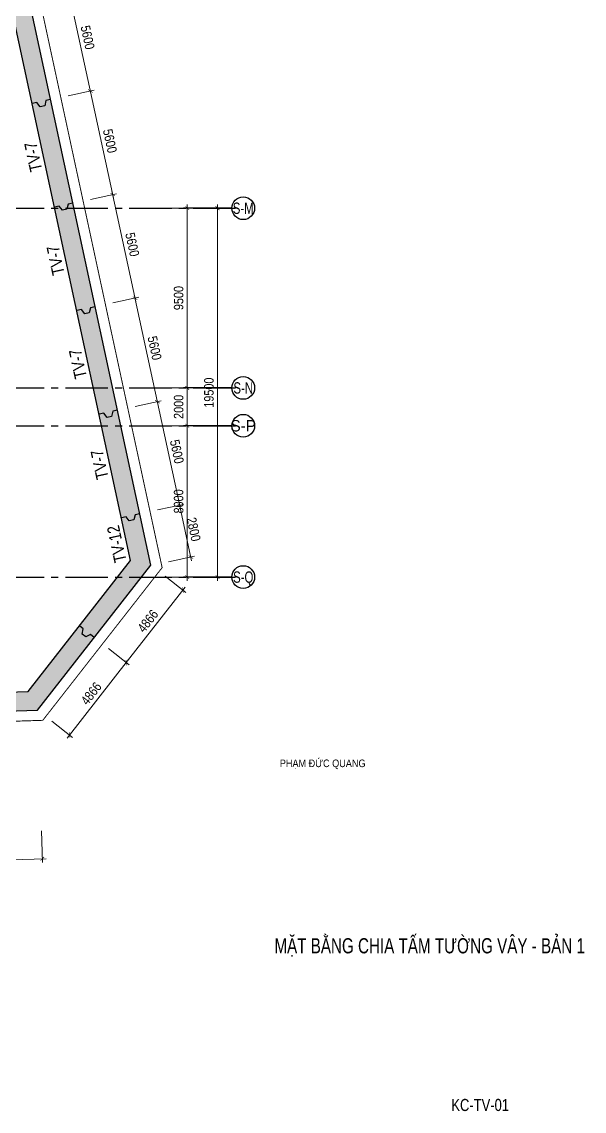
# Model space of a CAD drawing. Header units: millimetres. Extents: x 0 to 837459, y -815537 to -10000.
# Drawn here: x 625538 to 655271, y -556765 to -499170 of the extents above; entities that cross this region are included whole.
import ezdxf
from ezdxf.enums import TextEntityAlignment as Align
from ezdxf.xclip import XClip

# ---------------------------------------------------------------- set-up
doc = ezdxf.new("R2010")
doc.units = ezdxf.units.MM
doc.header["$LTSCALE"] = 100
doc.header["$XCLIPFRAME"] = 0
doc.header["$PDMODE"] = 32
doc.header["$PDSIZE"] = 2.5
for name, pattern in [('CENTER2', [1.125, 0.75, -0.125, 0.125, -0.125]), ('DASHDOT', [1, 0.5, -0.25, 0, -0.25]), ('DASHED', [4.5, 3, -1.5])]:
    doc.linetypes.add(name, pattern=pattern)
for name, color, linetype in [('0-Chu khung ten', 7, 'Continuous'), ('ccu11-Dim', 8, 'Continuous'), ('ccu11-Khuat', 9, 'DASHED'), ('ccu11-Text', 31, 'Continuous'), ('ccu12-Hatch', 250, 'Continuous'), ('ccu12-Truc', 13, 'CENTER2'), ('KT-Dim', 8, 'Continuous'), ('Xref_ST_MBDV Cot vach 30.7.2022$0$Xref_ST_MBDV Cot vach 30.7.2022|Xref_ST_MBDV Cot vach 30.7.2022|Xref_ST_MBDV Cot vach 30.7.2022|Xref_ST_MBDV Cot vach 30.7.2022|A-CORE-OTLN', 2, 'Continuous'), ('Xref_ST_MBDV Cot vach 30.7.2022$0$Xref_ST_MBDV Cot vach 30.7.2022|Xref_ST_MBDV Cot vach 30.7.2022|Xref_ST_MBDV Cot vach 30.7.2022|Xref_ST_MBDV Cot vach 30.7.2022|ccu12-Thay', 7, 'Continuous'), ('Xref_ST_MBDV Cot vach 30.7.2022|Xref_ST_MBDV Cot vach 30.7.2022|Xref_ST_MBDV Cot vach 30.7.2022|Xref_ST_MBDV Cot vach 30.7.2022|A-GRID-SYM', 50, 'Continuous')]:
    doc.layers.add(name, color=color, linetype=linetype)
doc.layers.add('ccu12-Tencaukien', color=9, linetype='Continuous', lineweight=15)
doc.styles.add('Arial', font='arial.ttf', dxfattribs={"width": 0.7})
doc.styles.add('Arial Narrow', font='ARIALN.TTF')
doc.styles.add('ccu11-VnAvantH', font='')
doc.styles.add('HBA-Text', font='GOTHIC.TTF')
doc.styles.add('LoGoTTAs1', font='')
doc.styles.add('LoGoTTAs2', font='')
doc.styles.add('VNARIALH', font='')
doc.styles.get('ccu11-VnAvantH').set_extended_font_data('.VnAvantH')
doc.styles.get('LoGoTTAs1').set_extended_font_data('.VnArialH')
doc.styles.get('LoGoTTAs2').set_extended_font_data('.VnAvantH')
doc.styles.get('VNARIALH').set_extended_font_data('.VnArialH')
doc.dimstyles.new('ccu12-200', dxfattribs={"dimscale": 200, "dimtxt": 2.5, "dimasz": 1, "dimexe": 1, "dimexo": 2, "dimgap": 1, "dimtad": 1, "dimdec": 0, "dimdsep": 46, "dimtxsty": 'Arial Narrow', "dimblk": 'ARCHTICK', "dimcen": -1, "dimdle": 1, "dimclrd": 256, "dimclre": 256, "dimclrt": 3, "dimadec": 0, "dimazin": 2, "dimtfac": 0.1, "dimtdec": 0, "dimtmove": 0, "dimatfit": 1, "dimldrblk": 'ARCHTICK', "dimfxl": 1, "dimtvp": 0.833333, "dimtolj": 1, "dimtzin": 12, "dimarcsym": 0})

# ---------------------------------------------------------------- blocks, each defined once
blk = doc.blocks.new('_ARCHTICK')
at = {"color": 0, "linetype": 'ByBlock', "const_width": 0.15}
blk.add_lwpolyline([(-0.5, -0.5), (0.5, 0.5)], dxfattribs=at)
blk = doc.blocks.new('*D189')
at = {"layer": 'ccu11-Dim', "lineweight": -2, "ltscale": 0.5, "transparency": 16777216}
for p, q in [((8143, 7898), (7468, 11027)), ((6337, 10578), (7706, 10873)), ((6927, 7841), (8296, 8136))]:
    blk.add_line(p, q, dxfattribs=at)
at = {"layer": 'Defpoints', "color": 0, "ltscale": 0.5, "transparency": 16777216}
for p in [(5946, 10494), (7510, 10831), (6536, 7757)]:
    blk.add_point(p, dxfattribs=at)
at = {"layer": 'ccu11-Dim', "lineweight": -2, "ltscale": 0.5, "transparency": 16777216, "xscale": 200, "yscale": 200, "zscale": 200}
for p, rotation in [((7510, 10831), 102.1642570587989), ((8101, 8094), 282.1642570587989)]:
    blk.add_blockref('_ARCHTICK', p, dxfattribs=dict(at, rotation=rotation))
at = {"layer": 'ccu11-Dim', "color": 3, "ltscale": 0.5, "transparency": 16777216, "insert": (8251, 9559), "char_height": 500, "attachment_point": 5, "rotation": 282.16426, "style": 'Arial Narrow', "bg_fill": 3, "box_fill_scale": 1.1, "bg_fill_color": 256, "bg_fill_true_color": 13158600, "bg_fill_transparency": 0}
blk.add_mtext('\\A1;2800', dxfattribs=at)
blk = doc.blocks.new('*D190')
at = {"layer": 'ccu11-Dim', "lineweight": -2, "ltscale": 0.5, "transparency": 16777216}
for p, q in [((5157, 16053), (6526, 16348)), ((7553, 10636), (6288, 16501)), ((6337, 10578), (7706, 10873))]:
    blk.add_line(p, q, dxfattribs=at)
at = {"layer": 'Defpoints', "color": 0, "ltscale": 0.5, "transparency": 16777216}
for p in [(6330, 16306), (4766, 15968), (5946, 10494)]:
    blk.add_point(p, dxfattribs=at)
at = {"layer": 'ccu11-Dim', "lineweight": -2, "ltscale": 0.5, "transparency": 16777216, "xscale": 200, "yscale": 200, "zscale": 200}
for p, rotation in [((6330, 16306), 102.1642570587989), ((7510, 10831), 282.1642570587989)]:
    blk.add_blockref('_ARCHTICK', p, dxfattribs=dict(at, rotation=rotation))
at = {"layer": 'ccu11-Dim', "color": 3, "ltscale": 0.5, "transparency": 16777216, "insert": (7366, 13664), "char_height": 500, "attachment_point": 5, "rotation": 282.16426, "style": 'Arial Narrow', "bg_fill": 3, "box_fill_scale": 1.1, "bg_fill_color": 256, "bg_fill_true_color": 13158600, "bg_fill_transparency": 0}
blk.add_mtext('\\A1;5600', dxfattribs=at)
blk = doc.blocks.new('*D191')
at = {"layer": 'ccu11-Dim', "lineweight": -2, "ltscale": 0.5, "transparency": 16777216}
for p, q in [((6373, 16110), (5108, 21975)), ((3977, 21527), (5346, 21822)), ((5157, 16053), (6526, 16348))]:
    blk.add_line(p, q, dxfattribs=at)
at = {"layer": 'Defpoints', "color": 0, "ltscale": 0.5, "transparency": 16777216}
for p in [(3586, 21443), (5150, 21780), (4766, 15968)]:
    blk.add_point(p, dxfattribs=at)
at = {"layer": 'ccu11-Dim', "lineweight": -2, "ltscale": 0.5, "transparency": 16777216, "xscale": 200, "yscale": 200, "zscale": 200}
for p, rotation in [((5150, 21780), 102.1642570587989), ((6330, 16306), 282.1642570587989)]:
    blk.add_blockref('_ARCHTICK', p, dxfattribs=dict(at, rotation=rotation))
at = {"layer": 'ccu11-Dim', "color": 3, "ltscale": 0.5, "transparency": 16777216, "insert": (6186, 19139), "char_height": 500, "attachment_point": 5, "rotation": 282.16426, "style": 'Arial Narrow', "bg_fill": 3, "box_fill_scale": 1.1, "bg_fill_color": 256, "bg_fill_true_color": 13158600, "bg_fill_transparency": 0}
blk.add_mtext('\\A1;5600', dxfattribs=at)
blk = doc.blocks.new('*D192')
at = {"layer": 'ccu11-Dim', "lineweight": -2, "ltscale": 0.5, "transparency": 16777216}
for p, q in [((2797, 27001), (4166, 27296)), ((5193, 21584), (3928, 27450)), ((3977, 21527), (5346, 21822))]:
    blk.add_line(p, q, dxfattribs=at)
at = {"layer": 'Defpoints', "color": 0, "ltscale": 0.5, "transparency": 16777216}
for p in [(3970, 27254), (2406, 26917), (3586, 21443)]:
    blk.add_point(p, dxfattribs=at)
at = {"layer": 'ccu11-Dim', "lineweight": -2, "ltscale": 0.5, "transparency": 16777216, "xscale": 200, "yscale": 200, "zscale": 200}
for p, rotation in [((3970, 27254), 102.1642570587989), ((5150, 21780), 282.1642570587989)]:
    blk.add_blockref('_ARCHTICK', p, dxfattribs=dict(at, rotation=rotation))
at = {"layer": 'ccu11-Dim', "color": 3, "ltscale": 0.5, "transparency": 16777216, "insert": (5006, 24613), "char_height": 500, "attachment_point": 5, "rotation": 282.16426, "style": 'Arial Narrow', "bg_fill": 3, "box_fill_scale": 1.1, "bg_fill_color": 256, "bg_fill_true_color": 13158600, "bg_fill_transparency": 0}
blk.add_mtext('\\A1;5600', dxfattribs=at)
blk = doc.blocks.new('*D193')
at = {"layer": 'ccu11-Dim', "lineweight": -2, "ltscale": 0.5, "transparency": 16777216}
for p, q in [((4013, 27059), (2748, 32924)), ((1617, 32476), (2986, 32771)), ((2797, 27001), (4166, 27296))]:
    blk.add_line(p, q, dxfattribs=at)
at = {"layer": 'Defpoints', "color": 0, "ltscale": 0.5, "transparency": 16777216}
for p in [(1226, 32391), (2790, 32728), (2406, 26917)]:
    blk.add_point(p, dxfattribs=at)
at = {"layer": 'ccu11-Dim', "lineweight": -2, "ltscale": 0.5, "transparency": 16777216, "xscale": 200, "yscale": 200, "zscale": 200}
for p, rotation in [((2790, 32728), 102.1642570587989), ((3970, 27254), 282.1642570587989)]:
    blk.add_blockref('_ARCHTICK', p, dxfattribs=dict(at, rotation=rotation))
at = {"layer": 'ccu11-Dim', "color": 3, "ltscale": 0.5, "transparency": 16777216, "insert": (3826, 30087), "char_height": 500, "attachment_point": 5, "rotation": 282.16426, "style": 'Arial Narrow', "bg_fill": 3, "box_fill_scale": 1.1, "bg_fill_color": 256, "bg_fill_true_color": 13158600, "bg_fill_transparency": 0}
blk.add_mtext('\\A1;5600', dxfattribs=at)
blk = doc.blocks.new('*D194')
at = {"layer": 'ccu11-Dim', "lineweight": -2, "ltscale": 0.5, "transparency": 16777216}
for p, q in [((437, 37950), (1806, 38245)), ((2833, 32533), (1568, 38398)), ((1617, 32476), (2986, 32771))]:
    blk.add_line(p, q, dxfattribs=at)
at = {"layer": 'Defpoints', "color": 0, "ltscale": 0.5, "transparency": 16777216}
for p in [(1610, 38203), (46, 37866), (1226, 32391)]:
    blk.add_point(p, dxfattribs=at)
at = {"layer": 'ccu11-Dim', "lineweight": -2, "ltscale": 0.5, "transparency": 16777216, "xscale": 200, "yscale": 200, "zscale": 200}
for p, rotation in [((1610, 38203), 102.1642570587989), ((2790, 32728), 282.1642570587989)]:
    blk.add_blockref('_ARCHTICK', p, dxfattribs=dict(at, rotation=rotation))
at = {"layer": 'ccu11-Dim', "color": 3, "ltscale": 0.5, "transparency": 16777216, "insert": (2646, 35561), "char_height": 500, "attachment_point": 5, "rotation": 282.16426, "style": 'Arial Narrow', "bg_fill": 3, "box_fill_scale": 1.1, "bg_fill_color": 256, "bg_fill_true_color": 13158600, "bg_fill_transparency": 0}
blk.add_mtext('\\A1;5600', dxfattribs=at)
blk = doc.blocks.new('*D217')
at = {"layer": 'ccu11-Dim', "lineweight": -2, "ltscale": 0.5, "transparency": 16777216}
for p, q in [((-4770, -6545), (-4717, -8223)), ((202, -6388), (255, -8065)), ((448, -7859), (-4923, -8029))]:
    blk.add_line(p, q, dxfattribs=at)
at = {"layer": 'Defpoints', "color": 0, "ltscale": 0.5, "transparency": 16777216}
for p in [(-4782, -6146), (189, -5989), (-4723, -8023)]:
    blk.add_point(p, dxfattribs=at)
at = {"layer": 'ccu11-Dim', "lineweight": -2, "ltscale": 0.5, "transparency": 16777216, "xscale": 200, "yscale": 200, "zscale": 200}
for p, rotation in [((-4723, -8023), 181.8102563568879), ((249, -7865), 1.810256356887825)]:
    blk.add_blockref('_ARCHTICK', p, dxfattribs=dict(at, rotation=rotation))
at = {"layer": 'ccu11-Dim', "color": 3, "ltscale": 0.5, "transparency": 16777216, "insert": (-2252, -7489), "char_height": 500, "attachment_point": 5, "rotation": 1.81026, "style": 'Arial Narrow', "bg_fill": 3, "box_fill_scale": 1.1, "bg_fill_color": 256, "bg_fill_true_color": 13158600, "bg_fill_transparency": 0}
blk.add_mtext('\\A1;4974', dxfattribs=at)
blk = doc.blocks.new('*D224')
at = {"layer": 'ccu11-Dim', "lineweight": -2, "ltscale": 0.5, "transparency": 16777216}
for p, q in [((3745, 3249), (4848, 2386)), ((1571, -1482), (4814, 2667)), ((748, -585), (1852, -1447))]:
    blk.add_line(p, q, dxfattribs=at)
at = {"layer": 'Defpoints', "color": 0, "ltscale": 0.5, "transparency": 16777216}
for p in [(3430, 3495), (4690, 2510), (433, -339)]:
    blk.add_point(p, dxfattribs=at)
at = {"layer": 'ccu11-Dim', "lineweight": -2, "ltscale": 0.5, "transparency": 16777216, "xscale": 200, "yscale": 200, "zscale": 200}
for p, rotation in [((4690, 2510), 51.98725670868028), ((1694, -1324), 231.9872567086803)]:
    blk.add_blockref('_ARCHTICK', p, dxfattribs=dict(at, rotation=rotation))
at = {"layer": 'ccu11-Dim', "color": 3, "ltscale": 0.5, "transparency": 16777216, "insert": (2834, 873), "char_height": 500, "attachment_point": 5, "rotation": 51.98726, "style": 'Arial Narrow', "bg_fill": 3, "box_fill_scale": 1.1, "bg_fill_color": 256, "bg_fill_true_color": 13158600, "bg_fill_transparency": 0}
blk.add_mtext('\\A1;4866', dxfattribs=at)
blk = doc.blocks.new('*D225')
at = {"layer": 'ccu11-Dim', "lineweight": -2, "ltscale": 0.5, "transparency": 16777216}
for p, q in [((6742, 7082), (7845, 6220)), ((4567, 2352), (7810, 6501)), ((3745, 3249), (4848, 2386))]:
    blk.add_line(p, q, dxfattribs=at)
at = {"layer": 'Defpoints', "color": 0, "ltscale": 0.5, "transparency": 16777216}
for p in [(6426, 7329), (7687, 6343), (3430, 3495)]:
    blk.add_point(p, dxfattribs=at)
at = {"layer": 'ccu11-Dim', "lineweight": -2, "ltscale": 0.5, "transparency": 16777216, "xscale": 200, "yscale": 200, "zscale": 200}
for p, rotation in [((7687, 6343), 51.98725670868028), ((4690, 2510), 231.9872567086803)]:
    blk.add_blockref('_ARCHTICK', p, dxfattribs=dict(at, rotation=rotation))
at = {"layer": 'ccu11-Dim', "color": 3, "ltscale": 0.5, "transparency": 16777216, "insert": (5830, 4707), "char_height": 500, "attachment_point": 5, "rotation": 51.98726, "style": 'Arial Narrow', "bg_fill": 3, "box_fill_scale": 1.1, "bg_fill_color": 256, "bg_fill_true_color": 13158600, "bg_fill_transparency": 0}
blk.add_mtext('\\A1;4866', dxfattribs=at)
blk = doc.blocks.new('GRID-SYM-flat-83')
at = {"layer": 'Xref_ST_MBDV Cot vach 30.7.2022|Xref_ST_MBDV Cot vach 30.7.2022|Xref_ST_MBDV Cot vach 30.7.2022|Xref_ST_MBDV Cot vach 30.7.2022|A-GRID-SYM'}
blk.add_ellipse((0, 0, 0), major_axis=(-900, 5), ratio=1, dxfattribs=at)
at = {"layer": 'Xref_ST_MBDV Cot vach 30.7.2022|Xref_ST_MBDV Cot vach 30.7.2022|Xref_ST_MBDV Cot vach 30.7.2022|Xref_ST_MBDV Cot vach 30.7.2022|A-GRID-SYM', "style": 'HBA-Text'}
blk.add_attdef('GRID', text='', height=900, rotation=359.63025, dxfattribs=at).set_placement((0, 0, 0), align=Align.MIDDLE_CENTER)
blk = doc.blocks.new('GRID-SYM-flat-84')
at = {"layer": 'Xref_ST_MBDV Cot vach 30.7.2022|Xref_ST_MBDV Cot vach 30.7.2022|Xref_ST_MBDV Cot vach 30.7.2022|Xref_ST_MBDV Cot vach 30.7.2022|A-GRID-SYM'}
blk.add_ellipse((0, 0, 0), major_axis=(-900, 5), ratio=1, dxfattribs=at)
at = {"layer": 'Xref_ST_MBDV Cot vach 30.7.2022|Xref_ST_MBDV Cot vach 30.7.2022|Xref_ST_MBDV Cot vach 30.7.2022|Xref_ST_MBDV Cot vach 30.7.2022|A-GRID-SYM', "style": 'HBA-Text'}
blk.add_attdef('GRID', text='', height=900, rotation=359.63025, dxfattribs=at).set_placement((0, 0, 0), align=Align.MIDDLE_CENTER)
blk = doc.blocks.new('GRID-SYM-flat-85')
at = {"layer": 'Xref_ST_MBDV Cot vach 30.7.2022|Xref_ST_MBDV Cot vach 30.7.2022|Xref_ST_MBDV Cot vach 30.7.2022|Xref_ST_MBDV Cot vach 30.7.2022|A-GRID-SYM'}
blk.add_ellipse((0, 0, 0), major_axis=(-900, 5), ratio=1, dxfattribs=at)
at = {"layer": 'Xref_ST_MBDV Cot vach 30.7.2022|Xref_ST_MBDV Cot vach 30.7.2022|Xref_ST_MBDV Cot vach 30.7.2022|Xref_ST_MBDV Cot vach 30.7.2022|A-GRID-SYM', "style": 'HBA-Text'}
blk.add_attdef('GRID', text='', height=900, rotation=359.63025, dxfattribs=at).set_placement((0, 0, 0), align=Align.MIDDLE_CENTER)
blk = doc.blocks.new('GRID-SYM-flat-86')
at = {"layer": 'Xref_ST_MBDV Cot vach 30.7.2022|Xref_ST_MBDV Cot vach 30.7.2022|Xref_ST_MBDV Cot vach 30.7.2022|Xref_ST_MBDV Cot vach 30.7.2022|A-GRID-SYM'}
blk.add_ellipse((0, 0, 0), major_axis=(-900, 5), ratio=1, dxfattribs=at)
at = {"layer": 'Xref_ST_MBDV Cot vach 30.7.2022|Xref_ST_MBDV Cot vach 30.7.2022|Xref_ST_MBDV Cot vach 30.7.2022|Xref_ST_MBDV Cot vach 30.7.2022|A-GRID-SYM', "style": 'HBA-Text'}
blk.add_attdef('GRID', text='', height=900, rotation=359.63025, dxfattribs=at).set_placement((0, 0, 0), align=Align.MIDDLE_CENTER)
blk = doc.blocks.new('*D146')
at = {"layer": 'Defpoints', "color": 0, "transparency": 16777216}
for p in [(420808, -72696), (420808, -92196), (424766, -92196)]:
    blk.add_point(p, dxfattribs=at)
at = {"layer": 'KT-Dim', "lineweight": -2, "transparency": 16777216}
for p, q in [((424766, -72496), (424766, -92396)), ((421208, -72696), (424966, -72696)), ((421208, -92196), (424966, -92196))]:
    blk.add_line(p, q, dxfattribs=at)
at = {"layer": 'KT-Dim', "lineweight": -2, "transparency": 16777216, "xscale": 200, "yscale": 200, "zscale": 200}
for p, rotation in [((424766, -72696), 90), ((424766, -92196), 270)]:
    blk.add_blockref('_ARCHTICK', p, dxfattribs=dict(at, rotation=rotation))
at = {"layer": 'KT-Dim', "color": 3, "transparency": 16777216, "insert": (424311, -82446), "char_height": 500, "attachment_point": 5, "rotation": 90, "style": 'Arial Narrow'}
blk.add_mtext('\\A1;19500', dxfattribs=at)
blk = doc.blocks.new('*D147')
at = {"layer": 'Defpoints', "color": 0, "transparency": 16777216}
for p in [(420808, -84196), (420808, -92196), (423166, -92196)]:
    blk.add_point(p, dxfattribs=at)
at = {"layer": 'KT-Dim', "lineweight": -2, "transparency": 16777216}
for p, q in [((423166, -83996), (423166, -92396)), ((421208, -84196), (423366, -84196)), ((421208, -92196), (423366, -92196))]:
    blk.add_line(p, q, dxfattribs=at)
at = {"layer": 'KT-Dim', "lineweight": -2, "transparency": 16777216, "xscale": 200, "yscale": 200, "zscale": 200}
for p, rotation in [((423166, -84196), 90), ((423166, -92196), 270)]:
    blk.add_blockref('_ARCHTICK', p, dxfattribs=dict(at, rotation=rotation))
at = {"layer": 'KT-Dim', "color": 3, "transparency": 16777216, "insert": (422711, -88196), "char_height": 500, "attachment_point": 5, "rotation": 90, "style": 'Arial Narrow'}
blk.add_mtext('\\A1;8000', dxfattribs=at)
blk = doc.blocks.new('*D150')
at = {"layer": 'Defpoints', "color": 0, "transparency": 16777216}
for p in [(420808, -82196), (423166, -82196), (420808, -84196)]:
    blk.add_point(p, dxfattribs=at)
at = {"layer": 'KT-Dim', "lineweight": -2, "transparency": 16777216}
for p, q in [((421208, -82196), (423366, -82196)), ((423166, -84396), (423166, -81996)), ((421208, -84196), (423366, -84196))]:
    blk.add_line(p, q, dxfattribs=at)
at = {"layer": 'KT-Dim', "lineweight": -2, "transparency": 16777216, "xscale": 200, "yscale": 200, "zscale": 200}
for p, rotation in [((423166, -82196), 90), ((423166, -84196), 270)]:
    blk.add_blockref('_ARCHTICK', p, dxfattribs=dict(at, rotation=rotation))
at = {"layer": 'KT-Dim', "color": 3, "transparency": 16777216, "insert": (422711, -83196), "char_height": 500, "attachment_point": 5, "rotation": 90, "style": 'Arial Narrow'}
blk.add_mtext('\\A1;2000', dxfattribs=at)
blk = doc.blocks.new('*D149')
at = {"layer": 'Defpoints', "color": 0, "transparency": 16777216}
for p in [(420808, -72696), (423166, -72696), (420808, -82196)]:
    blk.add_point(p, dxfattribs=at)
at = {"layer": 'KT-Dim', "lineweight": -2, "transparency": 16777216}
for p, q in [((423166, -82396), (423166, -72496)), ((421208, -72696), (423366, -72696)), ((421208, -82196), (423366, -82196))]:
    blk.add_line(p, q, dxfattribs=at)
at = {"layer": 'KT-Dim', "lineweight": -2, "transparency": 16777216, "xscale": 200, "yscale": 200, "zscale": 200}
for p, rotation in [((423166, -72696), 90), ((423166, -82196), 270)]:
    blk.add_blockref('_ARCHTICK', p, dxfattribs=dict(at, rotation=rotation))
at = {"layer": 'KT-Dim', "color": 3, "transparency": 16777216, "insert": (422711, -77446), "char_height": 500, "attachment_point": 5, "rotation": 90, "style": 'Arial Narrow'}
blk.add_mtext('\\A1;9500', dxfattribs=at)
blk = doc.blocks.new('ccu11_88_tenbv')
at = {"layer": '0-Chu khung ten', "color": 31, "style": 'LoGoTTAs2', "width": 0.8}
for p in [(-8837, 8052), (-8800, 6853)]:
    blk.add_attdef('...', p, '', height=220, dxfattribs=at)
at = {"layer": '0-Chu khung ten', "color": 31}
for tag, height, style, width, p in [('1', 500, 'VNARIALH', 0.85, (-4500, 3869)), ('2', 500, 'VNARIALH', 0.85, (-4500, 2917)), ('S1-01-1', 700, 'LoGoTTAs1', 0.8, (-2250, 607)), ('1/100', 350, 'VNARIALH', 0.85, (-6750, 229))]:
    blk.add_attdef(tag, text='', height=height, dxfattribs=dict(at, style=style, width=width)).set_placement(p, align=Align.CENTER)
blk = doc.blocks.new('Grid-ST-flat-3')
at = {"layer": 'ccu12-Truc', "ltscale": 30}
for p, q in [((366096.2, -72696.3), (425824, -72696.3)), ((366096.2, -82196.3), (425824, -82196.3)), ((366096.2, -84196.3), (425824, -84196.3)), ((366096.2, -92196.3), (425824, -92196.3))]:
    blk.add_line(p, q, dxfattribs=at)
at = {"layer": 'KT-Dim'}
for p, q in [((425524, -72696.3), (422966.4, -72696.3)), ((425524, -82196.3), (422966.4, -82196.3)), ((425524, -82196.3), (422966.4, -82196.3)), ((425524, -84196.3), (422966.4, -84196.3)), ((425524, -84196.3), (422966.4, -84196.3)), ((425524, -92196.3), (422966.4, -92196.3))]:
    blk.add_line(p, q, dxfattribs=at)
ref = blk.add_blockref('GRID-SYM-flat-83', (426124, -72696.5), dxfattribs=dict(at, xscale=0.6666666666666665, yscale=0.6666666666666665, zscale=0.6666666666666665, rotation=0.325197994598278))
ref.add_attrib('GRID', 'S-M', dxfattribs={"layer": 'Xref_ST_MBDV Cot vach 30.7.2022|Xref_ST_MBDV Cot vach 30.7.2022|Xref_ST_MBDV Cot vach 30.7.2022|Xref_ST_MBDV Cot vach 30.7.2022|A-GRID-SYM', "height": 600, "style": 'HBA-Text', "width": 0.75}).set_placement((426124, -72696.5), align=Align.MIDDLE_CENTER)
ref = blk.add_blockref('GRID-SYM-flat-84', (426124, -82196.5), dxfattribs=dict(at, xscale=0.6666666666666665, yscale=0.6666666666666665, zscale=0.6666666666666665, rotation=0.325197994598278))
ref.add_attrib('GRID', 'S-N', dxfattribs={"layer": 'Xref_ST_MBDV Cot vach 30.7.2022|Xref_ST_MBDV Cot vach 30.7.2022|Xref_ST_MBDV Cot vach 30.7.2022|Xref_ST_MBDV Cot vach 30.7.2022|A-GRID-SYM', "height": 600, "style": 'HBA-Text', "width": 0.75}).set_placement((426124, -82196.5), align=Align.MIDDLE_CENTER)
at = {"layer": 'KT-Dim', "xscale": 0.6666666666666665, "yscale": 0.6666666666666665, "zscale": 0.6666666666666665, "rotation": 0.325197994598278}
blk.add_blockref('GRID-SYM-flat-85', (426124, -84196.5), dxfattribs=at).add_auto_attribs({'GRID': 'S-P'})
at = {"layer": 'KT-Dim'}
ref = blk.add_blockref('GRID-SYM-flat-86', (426124, -92196.5), dxfattribs=dict(at, xscale=0.6666666666666665, yscale=0.6666666666666665, zscale=0.6666666666666665, rotation=0.325197994598278))
ref.add_attrib('GRID', 'S-Q', dxfattribs={"layer": 'Xref_ST_MBDV Cot vach 30.7.2022|Xref_ST_MBDV Cot vach 30.7.2022|Xref_ST_MBDV Cot vach 30.7.2022|Xref_ST_MBDV Cot vach 30.7.2022|A-GRID-SYM', "height": 600, "style": 'HBA-Text', "width": 0.75}).set_placement((426124, -92196.5), align=Align.MIDDLE_CENTER)
for base, p1, p2, picture, middle in [((424766.4, -92196.3), (420808.2, -72696.3), (420808.2, -92196.3), '*D146', (424311.1, -82446.3)), ((423166.4, -72696.3), (420808.2, -82196.3), (420808.2, -72696.3), '*D149', (422711.1, -77446.3)), ((423166.4, -82196.3), (420808.2, -84196.3), (420808.2, -82196.3), '*D150', (422711.1, -83196.3)), ((423166.4, -92196.3), (420808.2, -84196.3), (420808.2, -92196.3), '*D147', (422711.1, -88196.3))]:
    dim = blk.add_linear_dim(base=base, p1=p1, p2=p2, angle=90, dimstyle='ccu12-200', dxfattribs=at)
    dim.commit()
    dim.dimension.update_dxf_attribs({"geometry": picture, "text_midpoint": middle})
blk = doc.blocks.new('220830_DWall Plan')
at = {"layer": 'Xref_ST_MBDV Cot vach 30.7.2022$0$Xref_ST_MBDV Cot vach 30.7.2022|Xref_ST_MBDV Cot vach 30.7.2022|Xref_ST_MBDV Cot vach 30.7.2022|Xref_ST_MBDV Cot vach 30.7.2022|ccu12-Thay', "ltscale": 10}
blk.add_lwpolyline([(2996.6, 3833.7), (2799.7, 3987.5), (2547.1, 3867.5), (2350, 4021.5), (2405.5, 4295.6), (2208.7, 4449.5)], dxfattribs=at)
at = {"layer": 'ccu12-Tencaukien', "color": 2, "style": 'Arial', "width": 0.8}
for s, p in [('TV-7', (88.6, 29317.9)), ('TV-7', (1268.6, 23843.6)), ('TV-7', (2448.6, 18369.4)), ('TV-7', (3595.4, 13049.2)), ('TV-12', (4500.8, 8848.6))]:
    blk.add_text(s, height=650, rotation=102.164257, dxfattribs=at).set_placement(p, align=Align.CENTER)
at = {"layer": 'ccu11-Dim', "ltscale": 0.5}
for base, p1, p2, angle, picture, middle in [((7510.5, 10831.3), (6536.5, 7756.8), (5946.4, 10494.2), 102.164257, '*D189', (8250.6, 9558.6)), ((4690.5, 2509.6), (433.3, -338.7), (3429.9, 3495), 51.987257, '*D224', (2833.5, 873.2)), ((-4722.9, -8022.6), (189.3, -5988.5), (-4782.2, -6145.6), 1.810256, '*D217', (-2251.5, -7489))]:
    dim = blk.add_linear_dim(base=base, p1=p1, p2=p2, angle=angle, dimstyle='ccu12-200', override={"dimzin": 0, "dimfxl": 150, "dimtfill": 1}, dxfattribs=at)
    dim.commit()
    dim.dimension.update_dxf_attribs({"geometry": picture, "text_midpoint": middle})
for base, p1, p2, angle, picture, middle in [((6330.5, 16305.6), (5946.4, 10494.2), (4766.4, 15968.4), 102.164257, '*D190', (7365.6, 13664.4)), ((7687.1, 6343.3), (3429.9, 3495), (6426.5, 7328.6), 51.987257, '*D225', (5830.1, 4706.8))]:
    dim = blk.add_linear_dim(base=base, p1=p1, p2=p2, angle=angle, dimstyle='ccu12-200', override={"dimzin": 0, "dimtmove": 1, "dimfxl": 150, "dimtfill": 1}, dxfattribs=at)
    dim.commit()
    dim.dimension.update_dxf_attribs({"geometry": picture, "text_midpoint": middle})
at = {"layer": 'Xref_ST_MBDV Cot vach 30.7.2022$0$Xref_ST_MBDV Cot vach 30.7.2022|Xref_ST_MBDV Cot vach 30.7.2022|Xref_ST_MBDV Cot vach 30.7.2022|Xref_ST_MBDV Cot vach 30.7.2022|ccu12-Thay', "ltscale": 10}
blk.add_lwpolyline([(5408.8, 10378.3), (5164.5, 10325.6), (5095, 10054.7), (4850.4, 10002), (4675.4, 10220.2), (4431.2, 10167.6)], dxfattribs=at)
at = {"layer": 'ccu11-Dim', "ltscale": 0.5}
dim = blk.add_linear_dim(base=(5150.5, 21779.9), p1=(4766.4, 15968.4), p2=(3586.4, 21442.7), angle=102.164257, dimstyle='ccu12-200', override={"dimzin": 0, "dimtmove": 1, "dimfxl": 150, "dimtfill": 1}, dxfattribs=at)
dim.commit()
dim.dimension.update_dxf_attribs({"geometry": '*D191', "text_midpoint": (6185.6, 19138.7)})
at = {"layer": 'Xref_ST_MBDV Cot vach 30.7.2022$0$Xref_ST_MBDV Cot vach 30.7.2022|Xref_ST_MBDV Cot vach 30.7.2022|Xref_ST_MBDV Cot vach 30.7.2022|Xref_ST_MBDV Cot vach 30.7.2022|ccu12-Thay', "ltscale": 10}
blk.add_lwpolyline([(4228.8, 15852.6), (3984.5, 15799.9), (3915, 15529), (3670.4, 15476.3), (3495.4, 15694.5), (3251.2, 15641.8)], dxfattribs=at)
at = {"layer": 'ccu11-Dim', "ltscale": 0.5}
dim = blk.add_linear_dim(base=(3970.5, 27254.1), p1=(3586.4, 21442.7), p2=(2406.4, 26917), angle=102.164257, dimstyle='ccu12-200', override={"dimzin": 0, "dimtmove": 1, "dimfxl": 150, "dimtfill": 1}, dxfattribs=at)
dim.commit()
dim.dimension.update_dxf_attribs({"geometry": '*D192', "text_midpoint": (5005.5, 24612.9)})
at = {"layer": 'Xref_ST_MBDV Cot vach 30.7.2022$0$Xref_ST_MBDV Cot vach 30.7.2022|Xref_ST_MBDV Cot vach 30.7.2022|Xref_ST_MBDV Cot vach 30.7.2022|Xref_ST_MBDV Cot vach 30.7.2022|ccu12-Thay', "ltscale": 10}
blk.add_lwpolyline([(3048.8, 21326.8), (2804.5, 21274.2), (2735, 21003.3), (2490.4, 20950.6), (2315.4, 21168.8), (2071.2, 21116.1)], dxfattribs=at)
at = {"layer": 'ccu11-Dim', "ltscale": 0.5}
dim = blk.add_linear_dim(base=(2790.5, 32728.4), p1=(2406.4, 26917), p2=(1226.4, 32391.2), angle=102.164257, dimstyle='ccu12-200', override={"dimzin": 0, "dimtmove": 1, "dimfxl": 150, "dimtfill": 1}, dxfattribs=at)
dim.commit()
dim.dimension.update_dxf_attribs({"geometry": '*D193', "text_midpoint": (3825.5, 30087.2)})
at = {"layer": 'Xref_ST_MBDV Cot vach 30.7.2022$0$Xref_ST_MBDV Cot vach 30.7.2022|Xref_ST_MBDV Cot vach 30.7.2022|Xref_ST_MBDV Cot vach 30.7.2022|Xref_ST_MBDV Cot vach 30.7.2022|ccu12-Thay', "ltscale": 10}
blk.add_lwpolyline([(1868.8, 26801.1), (1624.5, 26748.4), (1555, 26477.5), (1310.4, 26424.8), (1135.4, 26643), (891.2, 26590.4)], dxfattribs=at)
at = {"layer": 'ccu11-Dim', "ltscale": 0.5}
dim = blk.add_linear_dim(base=(1610.5, 38202.7), p1=(1226.4, 32391.2), p2=(46.4, 37865.5), angle=102.164257, dimstyle='ccu12-200', override={"dimzin": 0, "dimtmove": 1, "dimfxl": 150, "dimtfill": 1}, dxfattribs=at)
dim.commit()
dim.dimension.update_dxf_attribs({"geometry": '*D194', "text_midpoint": (2645.5, 35561.5)})
at = {"layer": 'ccu12-Hatch', "ltscale": 0.5}
h = blk.add_hatch(dxfattribs=at)
h.set_pattern_fill('VATLIEU04', color=256, scale=50, pattern_type=2)
h.set_pattern_definition([(50, (-626373.33, 223416.3), (358.63009, -31.37607), [37.5, -412.5]), (355, (-626373.33, 223416.3), (-69.37567, 376.09607), [30, -330]), (100.4514, (-626343.45, 223413.7), (289.25469, 344.71977), [31.8701, -350.57106]), (46.1842, (-626373.33, 223516.3), (533.62052, -82.7595), [56.25, -618.75]), (96.6356, (-626328.87, 223509.4), (467.33135, 487.05894), [47.80514, -525.8565]), (351.1842, (-626373.33, 223516.3), (467.33097, 487.0593), [45, -495]), (21, (-626323.33, 223491.3), (298.45353, -201.30945), [37.5, -412.5]), (326, (-626323.33, 223491.3), (121.65767, 362.57502), [30, -330]), (71.4514, (-626298.46, 223474.54), (420.11131, 161.26525), [31.8701, -350.57106]), (37.5, (-626373.33, 223416.31), (6.079928, 166.446927), [0, -326, 0, -335, 0, -331.25]), (7.5, (-626373.33, 223416.31), (131.53477, 197.205856), [0, -191, 0, -318.5, 0, -126.25]), (327.5, (-626484.83, 223416.31), (266.911218, -11.277436), [0, -125, 0, -390, 0, -517.5]), (317.5, (-626534.83, 223416.31), (291.593085, 50.05249), [0, -162.5, 0, -259, 0, -367.5]), (45, (-626373.33, 223416.31), (-150.26019, 150.26019), []), (45, (-626373.33, 223477.56), (-150.26019, 150.26019), [])])
h.paths.add_polyline_path([(-122510.4, 58795.4), (-122033.7, 56036.3), (-122025.8, 55995.6), (-121435.2, 53258.6), (-121425.6, 53218.3), (-120722.3, 50508.1), (-120711, 50468.2), (-119896.1, 47789.5), (-119883.2, 47750.1), (-118958, 45107.4), (-118943.5, 45068.6), (-117909.8, 42466.4), (-117893.7, 42428.3), (-116753.1, 39871.1), (-116735.4, 39833.7), (-115489.9, 37325.9), (-115470.4, 37288.7), (-113949.2, 34524), (-113926.1, 34484.2), (-112465, 32095.7), (-112442.4, 32060.3), (-110882.3, 29735.2), (-110858.5, 29701.3), (-109203.6, 27442.8), (-109178.4, 27409.9), (-107431.4, 25221.8), (-107404.9, 25189.9), (-105568.8, 23076), (-105541, 23045.3), (-103618.9, 21009.2), (-103589.9, 20979.7), (-101585.2, 19024.9), (-101555, 18996.6), (-99471.1, 17126.5), (-99439.7, 17099.4), (-97280.2, 15317.2), (-97247.7, 15291.5), (-95016.3, 13600.1), (-94982.8, 13575.8), (-92683.3, 11978.3), (-92648.8, 11955.3), (-90285.1, 10454.4), (-90249.7, 10432.9), (-87825.9, 9031.1), (-87789.6, 9011.1), (-85309.8, 7710.8), (-85272.8, 7692.3), (-82741.3, 6495.8), (-82703.5, 6478.9), (-80124.7, 5388.2), (-80086.2, 5372.8), (-77464.5, 4389.8), (-77425.4, 4376.1), (-74765.2, 3502.4), (-74725.6, 3490.3), (-72031.5, 2727.6), (-71991.4, 2717.1), (-69268, 2066.5), (-69227.6, 2057.8), (-66479.6, 1520.5), (-66438.8, 1513.4), (-63670.9, 1090.4), (-63637.2, 1085.8), (-60856.6, 757.2), (-60844.4, 755.8), (-41353.3, -1307), (0, 0), (5993.1, 7667.3), (-23501.3, 144497.8), (-27624.7, 160190.9), (-41845.5, 164209.2), (-48082.3, 159482.1), (-71537, 141587.6), (-77499.2, 137277.8), (-78971.4, 133992.6), (-83075.5, 131026), (-86656.7, 130658.3), (-88925.9, 129018), (-91195.2, 127377.7), (-93464.4, 125737.4), (-93470.8, 125732.8), (-95729.2, 124077.6), (-95757.8, 124056), (-97965.7, 122333.9), (-98004.3, 122302.4), (-100138.8, 120490.2), (-100176.1, 120457.1), (-102233.4, 118557.8), (-102269.3, 118523.2), (-104245.9, 116540.1), (-104280.4, 116504.1), (-106173, 114440.6), (-106205.9, 114403.1), (-108011.2, 112262.8), (-108042.5, 112224.1), (-109757.4, 110010.7), (-109787.1, 109970.7), (-111408.7, 107688), (-111436.7, 107646.8), (-112962, 105298.7), (-112988.3, 105256.4), (-114414.8, 102847), (-114439.3, 102803.6), (-115764.6, 100337.1), (-115787.3, 100292.7), (-117009, 97773.3), (-117029.8, 97728.1), (-118145.9, 95160.1), (-118164.8, 95114), (-119173.3, 92501.9), (-119190.2, 92455.1), (-120089.4, 89803.4), (-120104.4, 89755.9), (-120892.7, 87069.1), (-120905.8, 87021), (-121581.8, 84303.9), (-121592.9, 84255.3), (-122155.5, 81512.4), (-122164.5, 81463.4), (-122612.8, 78699.5), (-122619.8, 78650.1), (-122952.9, 75870), (-122957.9, 75820.4), (-123175.3, 73028.9), (-123178.2, 72978.7), (-123278.4, 70180.4), (-123279.1, 70131.9), (-123266, 67331.9), (-123264.7, 67281.1), (-123132.9, 64484.2), (-123130.1, 64443.1), (-122883.3, 61654), (-122878.8, 61612.8), (-122516.6, 58836.3)])
h.paths.add_polyline_path([(-24474.2, 144265.3), (-28446.7, 159384), (-41638.3, 163111.5), (-47477, 158686.1), (-70940.7, 140784.7), (-76696.2, 136624.4), (-78168.4, 133339.2), (-82706.9, 130058.6), (-86288, 129690.9), (-88340.1, 128207.6), (-88223, 128045.5), (-90492.2, 126405.2), (-92761.4, 124764.9), (-95019.8, 123109.7), (-97227.7, 121387.7), (-99362.1, 119575.4), (-101419.4, 117676.1), (-103396, 115692.9), (-105288.6, 113629.4), (-107093.9, 111489.1), (-108808.8, 109275.7), (-110430.4, 106993.1), (-111955.7, 104645), (-113382.2, 102235.7), (-114707.5, 99769.1), (-115929.2, 97249.7), (-117045.3, 94681.8), (-118053.8, 92069.7), (-118953, 89418), (-119741.3, 86731.3), (-120417.3, 84014.1), (-120980, 81271.2), (-121428.3, 78507.4), (-121761.5, 75727.3), (-121978.9, 72935.7), (-122079.1, 70137.5), (-122066, 67337.5), (-121934.3, 64540.6), (-122134, 64531.2), (-121887.2, 61742.1), (-121525, 58965.6), (-121048.3, 56206.5), (-120457.7, 53469.5), (-119754.3, 50759.3), (-118939.4, 48080.5), (-118014.2, 45437.8), (-116980.4, 42835.6), (-115839.8, 40278.5), (-114594.3, 37770.7), (-113073.1, 35006), (-111612, 32617.5), (-110051.9, 30292.4), (-108396.9, 28033.8), (-106649.9, 25845.7), (-104813.8, 23731.8), (-102891.7, 21695.7), (-100887.1, 19740.8), (-98803.2, 17870.7), (-96643.7, 16088.4), (-94412.2, 14397.1), (-92112.7, 12799.5), (-89749, 11298.5), (-87325.2, 9896.7), (-84845.4, 8596.4), (-82314, 7399.9), (-79735.1, 6309.2), (-77113.4, 5326.2), (-74453.2, 4452.5), (-71759.1, 3689.8), (-69035.7, 3039.2), (-66287.7, 2501.9), (-63519.8, 2078.9), (-60739.2, 1750.2), (-41316.3, -305.3), (-499.5, 984.7), (4916.9, 7914.3)], flags=16)
at = {"layer": 'ccu11-Khuat', "color": 1, "linetype": 'DASHDOT', "ltscale": 18, "const_width": 50}
blk.add_lwpolyline([(-28510.9, 165727.9), (-36919.6, 168632.9), (-48415.2, 159919.9), (-71865, 142029.1), (-95482.1, 124957.6, 0.6850113), (-62162.5, 342.2), (-41373.6, -1857.9), (274.8, -541.6), (6585, 7531.5), (-22966.3, 144625.7)], format="xyb", close=True, dxfattribs=at)
at = {"layer": 'Xref_ST_MBDV Cot vach 30.7.2022$0$Xref_ST_MBDV Cot vach 30.7.2022|Xref_ST_MBDV Cot vach 30.7.2022|Xref_ST_MBDV Cot vach 30.7.2022|Xref_ST_MBDV Cot vach 30.7.2022|A-CORE-OTLN', "color": 6}
for points in [[(-41353.3, -1307), (0, 0), (5993.1, 7667.3), (-23501.3, 144497.8)], [(-41316.3, -305.3), (-499.5, 984.7), (4916.9, 7914.3), (-24474.2, 144265.3)]]:
    blk.add_lwpolyline(points, dxfattribs=at)
at = {"layer": 'Xref_ST_MBDV Cot vach 30.7.2022$0$Xref_ST_MBDV Cot vach 30.7.2022|Xref_ST_MBDV Cot vach 30.7.2022|Xref_ST_MBDV Cot vach 30.7.2022|Xref_ST_MBDV Cot vach 30.7.2022|ccu12-Thay', "ltscale": 10}
blk.add_lwpolyline([(688.8, 32275.4), (444.5, 32222.7), (375, 31951.8), (130.4, 31899.1), (-44.6, 32117.3), (-288.8, 32064.6)], dxfattribs=at)
blk.add_blockref('Grid-ST-flat-3', (-415251.1, 99227.9, 0.1))

msp = doc.modelspace()

# ---------------------------------------------------------------- block references
at = {"layer": 'ccu11-Text'}
ref = msp.add_blockref('ccu11_88_tenbv', (657537, -560025), dxfattribs=dict(at, xscale=1.92979817245353, yscale=1.92979817245353, zscale=1.92979817245353))
ref.add_attrib('1', 'MÆT B»NG CHIA TÊM T¦êNG V¢Y - B¶N 1', dxfattribs={"layer": '0-Chu khung ten', "color": 1, "height": 800.95, "style": 'ccu11-VnAvantH', "width": 0.75}).set_placement((647102, -547618), align=Align.TOP_CENTER)
ref.add_attrib('S1-01-1', 'kc-tv-01', dxfattribs={"layer": '0-Chu khung ten', "color": 31, "height": 640.8, "style": 'ccu11-VnAvantH', "width": 0.8}).set_placement((649772, -556756), align=Align.CENTER)
ref.add_attrib('...', 'ph¹m ®øc quang', dxfattribs={"layer": '0-Chu khung ten', "color": 1, "height": 400.48, "style": 'ccu11-VnAvantH', "width": 0.9}).set_placement((641445, -538573), align=Align.CENTER)
at = {"layer": 'ccu12-Tencaukien'}
ref = msp.add_blockref('220830_DWall Plan', (626373, -535558), dxfattribs=at)
XClip(ref).set_block_clipping_path([(-131661.2359304362, -22322.7323806782), (12318.7632058231, 92474.8859781325)])

doc.saveas('drawing.dxf')
